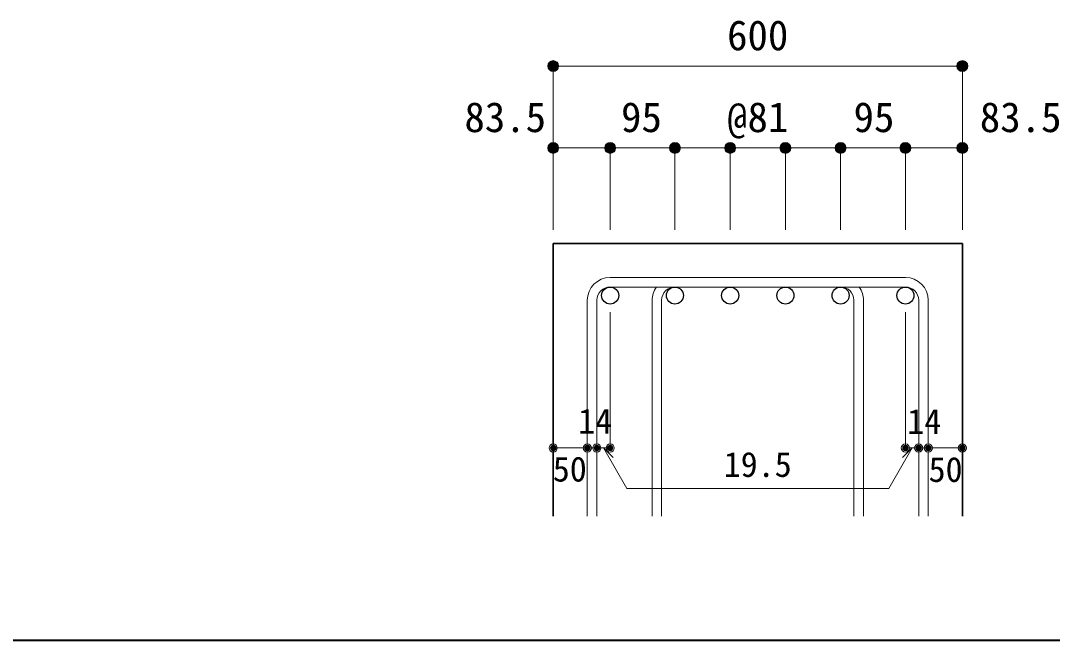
# Model space of a CAD drawing. Units: millimetres at full size, sheet at 1:20; details may follow other scales. Extents: x -3982 to 3969, y -2797 to 2801.
# Drawn here: x -628 to 885, y -2797 to -1888 of the extents above; entities that cross this region are included whole.
import ezdxf
from ezdxf.enums import TextEntityAlignment as Align

# ---------------------------------------------------------------- set-up
doc = ezdxf.new("R2010")
doc.units = ezdxf.units.MM
doc.header["$LTSCALE"] = 20
doc.header["$PDMODE"] = 32
doc.header["$PDSIZE"] = 12
for name, color, linetype, lineweight in [('6-1_躯体線', 2, 'Continuous', 35), ('6-5_梁主筋', 7, 'Continuous', 18), ('6-6_S.T.P.', 7, 'Continuous', 18), ('6-D_寸法', 4, 'Continuous', 9), ('F-0_枠', 6, 'Continuous', 40)]:
    doc.layers.add(name, color=color, linetype=linetype, lineweight=lineweight)
doc.styles.add('ＭＳ ゴシック', font='')
doc.styles.get('ＭＳ ゴシック').set_extended_font_data('MS Gothic')

msp = doc.modelspace()

# ---------------------------------------------------------------- linework, layer by layer
at = {"layer": '6-1_躯体線'}
for p, q in [((153.29, -2214.67), (153.29, -2614.67)), ((153.29, -2214.67), (753.29, -2214.67)), ((753.29, -2214.67), (753.29, -2614.67))]:
    msp.add_line(p, q, dxfattribs=at)
at = {"layer": '6-5_梁主筋', "color": 3, "lineweight": 25}
for centre in [(236.79, -2291.17), (331.79, -2291.17), (412.79, -2291.17), (493.79, -2291.17), (574.79, -2291.17), (669.79, -2291.17)]:
    msp.add_circle(centre, 12.5, dxfattribs=at)
at = {"layer": '6-6_S.T.P.'}
for p, q in [((669.79, -2264.67), (236.79, -2264.67)), ((669.79, -2278.67), (236.79, -2278.67)), ((203.29, -2298.17), (203.29, -2614.67)), ((217.29, -2298.17), (217.29, -2614.67)), ((298.29, -2298.17), (298.29, -2614.67)), ((312.29, -2298.17), (312.29, -2614.67)), ((594.29, -2298.17), (594.29, -2614.67)), ((608.29, -2298.17), (608.29, -2614.67)), ((689.29, -2298.17), (689.29, -2614.67)), ((703.29, -2298.17), (703.29, -2614.67))]:
    msp.add_line(p, q, dxfattribs=at)
for centre, radius, start, end in [((236.79, -2298.17), 33.5, 90, 180), ((669.79, -2298.17), 33.5, 0, 90), ((236.79, -2298.17), 19.5, 90, 180), ((331.79, -2298.17), 33.5, 144.40235, 180), ((331.79, -2298.17), 19.5, 90, 180), ((574.79, -2298.17), 19.5, 0, 90), ((574.79, -2298.17), 33.5, 0, 35.59765), ((669.79, -2298.17), 19.5, 0, 90)]:
    msp.add_arc(centre, radius, start, end, dxfattribs=at)
at = {"layer": '6-D_寸法'}
for p, q in [((153.29, -1954.67), (753.29, -1954.67)), ((753.29, -1954.67), (753.29, -2074.67)), ((153.29, -2074.67), (153.29, -2194.67)), ((236.79, -2074.67), (236.79, -2194.67)), ((331.79, -2074.67), (236.79, -2074.67)), ((331.79, -2074.67), (331.79, -2194.67)), ((331.79, -2074.67), (574.79, -2074.67)), ((412.79, -2074.67), (412.79, -2194.67)), ((493.79, -2074.67), (493.79, -2194.67)), ((574.79, -2074.67), (574.79, -2194.67)), ((574.79, -2074.67), (669.79, -2074.67)), ((669.79, -2074.67), (669.79, -2194.67)), ((669.79, -2074.67), (753.29, -2074.67)), ((753.29, -2074.67), (753.29, -2194.67)), ((236.79, -2514.67), (236.79, -2315.34)), ((669.79, -2514.67), (669.79, -2315.34)), ((153.29, -2514.67), (203.29, -2514.67)), ((203.29, -2514.67), (236.79, -2514.67)), ((227.04, -2514.67), (241.18, -2528.81)), ((227.04, -2514.67), (261.26, -2573.95)), ((679.54, -2514.67), (645.32, -2573.95)), ((679.54, -2514.67), (665.4, -2528.81)), ((669.79, -2514.67), (753.29, -2514.67)), ((689.29, -2514.67), (703.29, -2514.67)), ((261.26, -2573.95), (645.32, -2573.95))]:
    msp.add_line(p, q, dxfattribs=at)
msp.add_lwpolyline([(153.29, -1954.67), (153.29, -2074.67), (236.79, -2074.67)], dxfattribs=at)
for centre, radius in [((153.29, -1954.67), 8), ((153.29, -1954.67), 7.2), ((153.29, -1954.67), 6.4), ((153.29, -1954.67), 5.6), ((153.29, -1954.67), 4.8), ((153.29, -1954.67), 4), ((153.29, -1954.67), 3.2), ((753.29, -1954.67), 8), ((753.29, -1954.67), 7.2), ((753.29, -1954.67), 6.4), ((753.29, -1954.67), 5.6), ((753.29, -1954.67), 4.8), ((753.29, -1954.67), 4), ((753.29, -1954.67), 3.2), ((153.29, -1954.67), 2.4), ((153.29, -1954.67), 1.6), ((153.29, -1954.67), 0.8), ((753.29, -1954.67), 2.4), ((753.29, -1954.67), 1.6), ((753.29, -1954.67), 0.8), ((153.29, -2074.67), 8), ((153.29, -2074.67), 7.2), ((153.29, -2074.67), 6.4), ((153.29, -2074.67), 5.6), ((153.29, -2074.67), 4.8), ((153.29, -2074.67), 4), ((153.29, -2074.67), 3.2), ((153.29, -2074.67), 2.4), ((236.79, -2074.67), 8), ((236.79, -2074.67), 7.2), ((236.79, -2074.67), 6.4), ((236.79, -2074.67), 5.6), ((236.79, -2074.67), 4.8), ((236.79, -2074.67), 4), ((236.79, -2074.67), 3.2), ((236.79, -2074.67), 2.4), ((331.79, -2074.67), 8), ((331.79, -2074.67), 7.2), ((331.79, -2074.67), 6.4), ((331.79, -2074.67), 5.6), ((331.79, -2074.67), 4.8), ((331.79, -2074.67), 4), ((331.79, -2074.67), 3.2), ((331.79, -2074.67), 2.4), ((412.79, -2074.67), 8), ((412.79, -2074.67), 7.2), ((412.79, -2074.67), 6.4), ((412.79, -2074.67), 5.6), ((412.79, -2074.67), 4.8), ((412.79, -2074.67), 4), ((412.79, -2074.67), 3.2), ((412.79, -2074.67), 2.4), ((493.79, -2074.67), 8), ((493.79, -2074.67), 7.2), ((493.79, -2074.67), 6.4), ((493.79, -2074.67), 5.6), ((493.79, -2074.67), 4.8), ((493.79, -2074.67), 4), ((493.79, -2074.67), 3.2), ((493.79, -2074.67), 2.4), ((574.79, -2074.67), 8), ((574.79, -2074.67), 7.2), ((574.79, -2074.67), 6.4), ((574.79, -2074.67), 5.6), ((574.79, -2074.67), 4.8), ((574.79, -2074.67), 4), ((574.79, -2074.67), 3.2), ((574.79, -2074.67), 2.4), ((669.79, -2074.67), 8), ((669.79, -2074.67), 7.2), ((669.79, -2074.67), 6.4), ((669.79, -2074.67), 5.6), ((669.79, -2074.67), 4.8), ((669.79, -2074.67), 4), ((669.79, -2074.67), 3.2), ((669.79, -2074.67), 2.4), ((753.29, -2074.67), 8), ((753.29, -2074.67), 7.2), ((753.29, -2074.67), 6.4), ((753.29, -2074.67), 5.6), ((753.29, -2074.67), 4.8), ((753.29, -2074.67), 4), ((753.29, -2074.67), 3.2), ((753.29, -2074.67), 2.4), ((153.29, -2074.67), 1.6), ((153.29, -2074.67), 0.8), ((236.79, -2074.67), 1.6), ((236.79, -2074.67), 0.8), ((331.79, -2074.67), 1.6), ((331.79, -2074.67), 0.8), ((412.79, -2074.67), 1.6), ((412.79, -2074.67), 0.8), ((493.79, -2074.67), 1.6), ((493.79, -2074.67), 0.8), ((574.79, -2074.67), 1.6), ((574.79, -2074.67), 0.8), ((669.79, -2074.67), 1.6), ((669.79, -2074.67), 0.8), ((753.29, -2074.67), 1.6), ((753.29, -2074.67), 0.8), ((153.29, -2514.67), 4), ((153.29, -2514.67), 3.6), ((153.29, -2514.67), 3.2), ((203.29, -2514.67), 4), ((203.29, -2514.67), 3.6), ((203.29, -2514.67), 3.2), ((217.29, -2514.67), 4), ((217.29, -2514.67), 3.6), ((217.29, -2514.67), 3.2), ((236.79, -2514.67), 4), ((236.79, -2514.67), 3.6), ((236.79, -2514.67), 3.2), ((669.79, -2514.67), 4), ((669.79, -2514.67), 3.6), ((669.79, -2514.67), 3.2), ((689.29, -2514.67), 4), ((689.29, -2514.67), 3.6), ((689.29, -2514.67), 3.2), ((703.29, -2514.67), 4), ((703.29, -2514.67), 3.6), ((703.29, -2514.67), 3.2), ((753.29, -2514.67), 4), ((753.29, -2514.67), 3.6), ((753.29, -2514.67), 3.2), ((153.29, -2514.67), 2.8), ((153.29, -2514.67), 2.4), ((153.29, -2514.67), 2), ((153.29, -2514.67), 1.6), ((153.29, -2514.67), 1.2), ((153.29, -2514.67), 0.8), ((153.29, -2514.67), 0.4), ((203.29, -2514.67), 2.8), ((203.29, -2514.67), 2.4), ((203.29, -2514.67), 2), ((203.29, -2514.67), 1.6), ((203.29, -2514.67), 1.2), ((203.29, -2514.67), 0.8), ((203.29, -2514.67), 0.4), ((217.29, -2514.67), 2.8), ((217.29, -2514.67), 2.4), ((217.29, -2514.67), 2), ((217.29, -2514.67), 1.6), ((217.29, -2514.67), 1.2), ((217.29, -2514.67), 0.8), ((217.29, -2514.67), 0.4), ((236.79, -2514.67), 2.8), ((236.79, -2514.67), 2.4), ((236.79, -2514.67), 2), ((236.79, -2514.67), 1.6), ((236.79, -2514.67), 1.2), ((236.79, -2514.67), 0.8), ((236.79, -2514.67), 0.4), ((669.79, -2514.67), 2.8), ((669.79, -2514.67), 2.4), ((669.79, -2514.67), 2), ((669.79, -2514.67), 1.6), ((669.79, -2514.67), 1.2), ((669.79, -2514.67), 0.8), ((669.79, -2514.67), 0.4), ((689.29, -2514.67), 2.8), ((689.29, -2514.67), 2.4), ((689.29, -2514.67), 2), ((689.29, -2514.67), 1.6), ((689.29, -2514.67), 1.2), ((689.29, -2514.67), 0.8), ((689.29, -2514.67), 0.4), ((703.29, -2514.67), 2.8), ((703.29, -2514.67), 2.4), ((703.29, -2514.67), 2), ((703.29, -2514.67), 1.6), ((703.29, -2514.67), 1.2), ((703.29, -2514.67), 0.8), ((703.29, -2514.67), 0.4), ((753.29, -2514.67), 2.8), ((753.29, -2514.67), 2.4), ((753.29, -2514.67), 2), ((753.29, -2514.67), 1.6), ((753.29, -2514.67), 1.2), ((753.29, -2514.67), 0.8), ((753.29, -2514.67), 0.4)]:
    msp.add_circle(centre, radius, dxfattribs=at)
at = {"layer": '6-D_寸法', "color": 7}
for p in [(153.29, -1954.67), (753.29, -1954.67), (153.29, -2074.67), (236.79, -2074.67), (331.79, -2074.67), (412.79, -2074.67), (493.79, -2074.67), (574.79, -2074.67), (669.79, -2074.67), (753.29, -2074.67), (153.29, -2514.67), (203.29, -2514.67), (217.29, -2514.67), (236.79, -2514.67), (669.79, -2514.67), (689.29, -2514.67), (703.29, -2514.67), (753.29, -2514.67)]:
    msp.add_point(p, dxfattribs=at)
at = {"layer": 'F-0_枠'}
msp.add_line((3969.4, -2796.83), (-3981.92, -2796.83), dxfattribs=at)

# ---------------------------------------------------------------- texts
at = {"layer": '6-D_寸法', "style": 'ＭＳ ゴシック'}
for s, height, p in [('600', 43.99, (408.29, -1944.67)), ('83.5', 43.99, (23.11, -2064.67)), ('95', 43.99, (252.79, -2064.67)), ('@81', 43.99, (408.29, -2064.67)), ('95', 43.99, (593.79, -2064.67)), ('83.5', 43.99, (778.92, -2064.67)), ('14', 36.66, (189.98, -2504.6)), ('14', 36.66, (672.41, -2504.96)), ('19.5', 36.66, (403.29, -2568.14)), ('50', 36.66, (152.65, -2574.96)), ('50', 36.66, (703.77, -2575.51))]:
    msp.add_text(s, height=height, dxfattribs=at).set_placement(p, align=Align.BOTTOM_LEFT)

doc.saveas('drawing.dxf')
